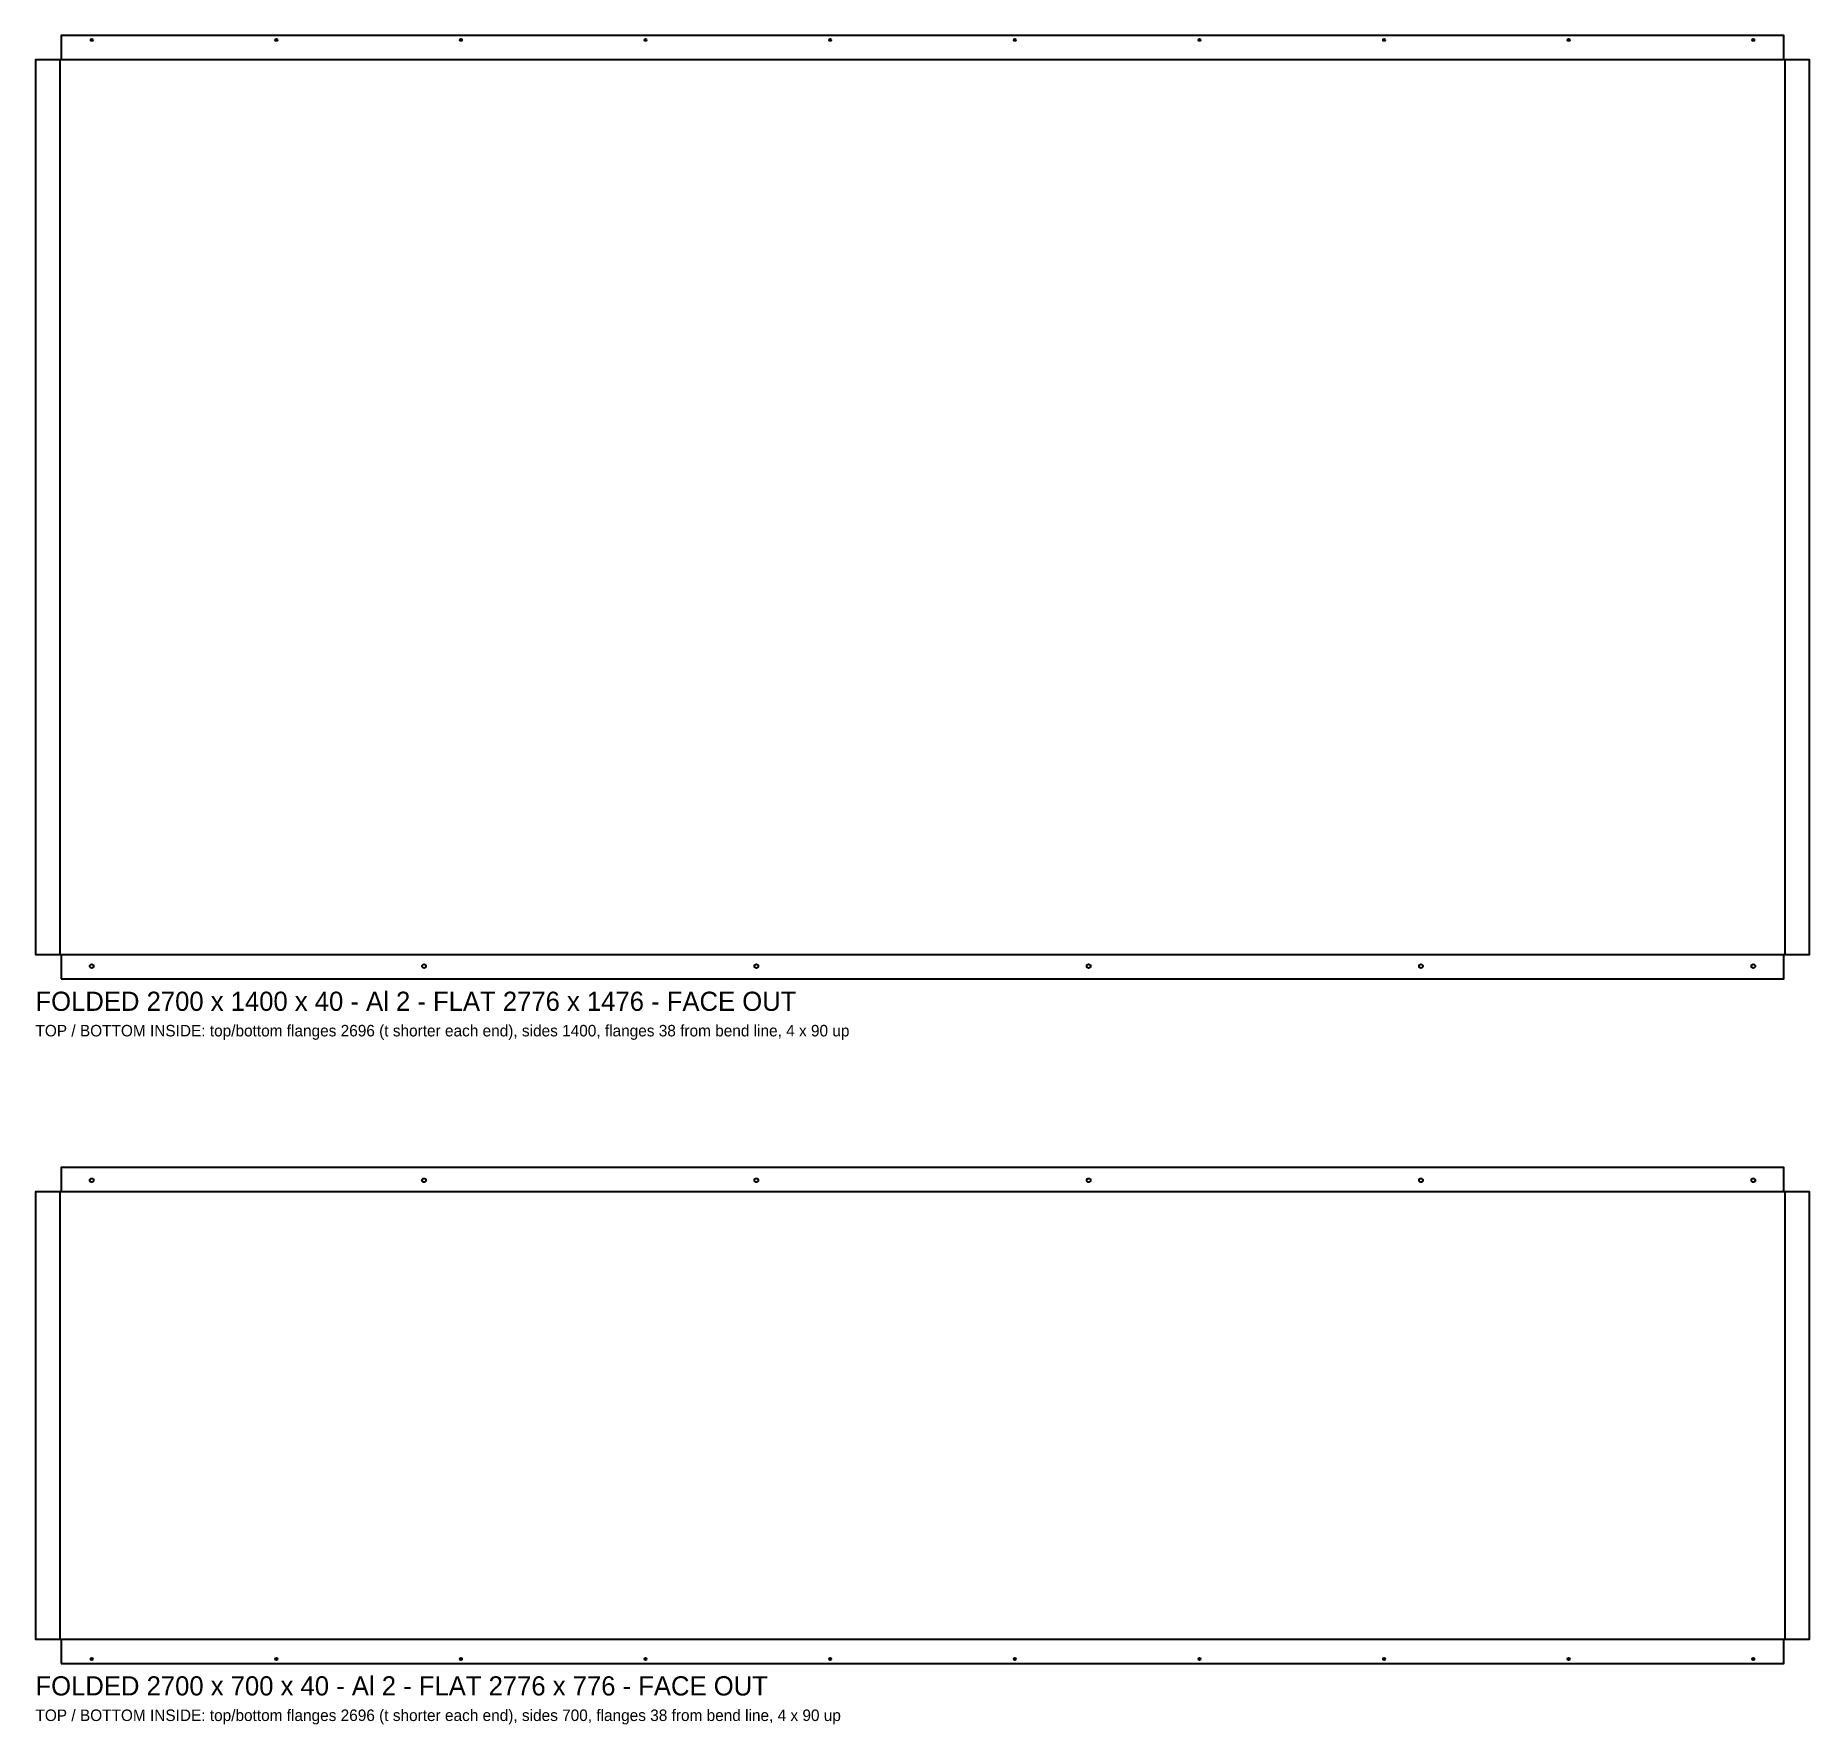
# Model space of a CAD drawing. Header units: millimetres. Extents: x 0 to 2776, y -2643 to 0.
import ezdxf

# ---------------------------------------------------------------- set-up
doc = ezdxf.new("R2010")
doc.units = ezdxf.units.MM
for name, color, linetype in [('FLAT_Back plate, box lid 40 mm, print_1_BEND_UP_90', 1, 'Continuous'), ('FLAT_Back plate, box lid 40 mm, print_1_CUT', 7, 'Continuous'), ('FLAT_Back plate, box lid 40 mm, print_1_HOLES_D3.2', 3, 'Continuous'), ('FLAT_Back plate, box lid 40 mm, print_1_HOLES_D6_JOINT', 4, 'Continuous'), ('FLAT_Back plate, box lid 40 mm, print_1_TEXT', 2, 'Continuous'), ('FLAT_Back plate, box lid 40 mm, print_2_BEND_UP_90', 1, 'Continuous'), ('FLAT_Back plate, box lid 40 mm, print_2_CUT', 7, 'Continuous'), ('FLAT_Back plate, box lid 40 mm, print_2_HOLES_D3.2', 3, 'Continuous'), ('FLAT_Back plate, box lid 40 mm, print_2_HOLES_D6_JOINT', 4, 'Continuous'), ('FLAT_Back plate, box lid 40 mm, print_2_TEXT', 2, 'Continuous')]:
    doc.layers.add(name, color=color, linetype=linetype)

msp = doc.modelspace()

# ---------------------------------------------------------------- linework, layer by layer
at = {"layer": 'FLAT_Back plate, box lid 40 mm, print_1_BEND_UP_90'}
msp.add_lwpolyline([(38, -1438), (2738, -1438), (2738, -38), (38, -38)], close=True, dxfattribs=at)
at = {"layer": 'FLAT_Back plate, box lid 40 mm, print_1_CUT'}
msp.add_lwpolyline([(40, -1476), (2736, -1476), (2736, -1438), (2776, -1438), (2776, -38), (2736, -38), (2736, 0), (40, 0), (40, -38), (0, -38), (0, -1438), (40, -1438)], close=True, dxfattribs=at)
at = {"layer": 'FLAT_Back plate, box lid 40 mm, print_1_HOLES_D3.2'}
for centre in [(88, -7), (376.9, -7), (665.8, -7), (954.7, -7), (1243.6, -7), (1532.4, -7), (1821.3, -7), (2110.2, -7), (2399.1, -7), (2688, -7)]:
    msp.add_circle(centre, 1.6, dxfattribs=at)
at = {"layer": 'FLAT_Back plate, box lid 40 mm, print_1_HOLES_D6_JOINT'}
for centre in [(88, -1456), (608, -1456), (1128, -1456), (1648, -1456), (2168, -1456), (2688, -1456)]:
    msp.add_circle(centre, 3, dxfattribs=at)
at = {"layer": 'FLAT_Back plate, box lid 40 mm, print_2_BEND_UP_90'}
msp.add_lwpolyline([(38, -2509.1), (2738, -2509.1), (2738, -1809.1), (38, -1809.1)], close=True, dxfattribs=at)
at = {"layer": 'FLAT_Back plate, box lid 40 mm, print_2_CUT'}
msp.add_lwpolyline([(40, -2547.1), (2736, -2547.1), (2736, -2509.1), (2776, -2509.1), (2776, -1809.1), (2736, -1809.1), (2736, -1771.1), (40, -1771.1), (40, -1809.1), (0, -1809.1), (0, -2509.1), (40, -2509.1)], close=True, dxfattribs=at)
at = {"layer": 'FLAT_Back plate, box lid 40 mm, print_2_HOLES_D3.2'}
for centre in [(88, -2540.1), (376.9, -2540.1), (665.8, -2540.1), (954.7, -2540.1), (1243.6, -2540.1), (1532.4, -2540.1), (1821.3, -2540.1), (2110.2, -2540.1), (2399.1, -2540.1), (2688, -2540.1)]:
    msp.add_circle(centre, 1.6, dxfattribs=at)
at = {"layer": 'FLAT_Back plate, box lid 40 mm, print_2_HOLES_D6_JOINT'}
for centre in [(88, -1791.1), (608, -1791.1), (1128, -1791.1), (1648, -1791.1), (2168, -1791.1), (2688, -1791.1)]:
    msp.add_circle(centre, 3, dxfattribs=at)

# ---------------------------------------------------------------- texts
at = {"layer": 'FLAT_Back plate, box lid 40 mm, print_1_TEXT'}
for s, height, p in [('FOLDED 2700 x 1400 x 40 - Al 2 - FLAT 2776 x 1476 - FACE OUT', 30, (0, -1526)), ('TOP / BOTTOM INSIDE: top/bottom flanges 2696 (t shorter each end), sides 1400, flanges 38 from bend line, 4 x 90 up', 18, (0, -1566))]:
    msp.add_text(s, height=height, dxfattribs=at).set_placement(p)
at = {"layer": 'FLAT_Back plate, box lid 40 mm, print_2_TEXT'}
for s, height, p in [('FOLDED 2700 x 700 x 40 - Al 2 - FLAT 2776 x 776 - FACE OUT', 30, (0, -2597.1)), ('TOP / BOTTOM INSIDE: top/bottom flanges 2696 (t shorter each end), sides 700, flanges 38 from bend line, 4 x 90 up', 18, (0, -2637.1))]:
    msp.add_text(s, height=height, dxfattribs=at).set_placement(p)

doc.saveas('drawing.dxf')
